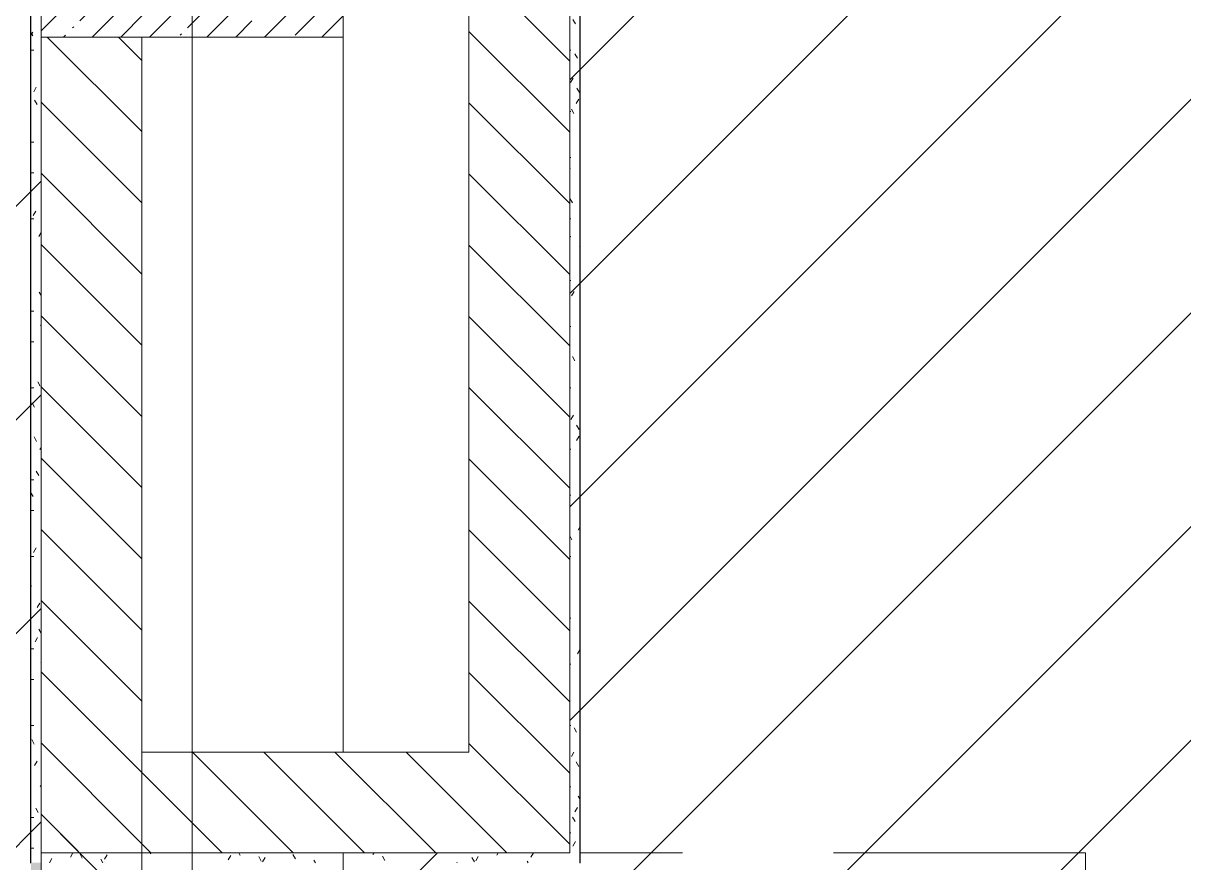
# Model space of a CAD drawing. Header units: millimetres. Extents: x -6228 to 198016, y -8553 to 29000.
# Drawn here: x 149253 to 151558, y 24660 to 26327 of the extents above; entities that cross this region are included whole.
import ezdxf

# ---------------------------------------------------------------- set-up
doc = ezdxf.new("R2010")
doc.units = ezdxf.units.MM
doc.linetypes.add('200_ШТРИХ__ш1_п0_6_', pattern=[800, 500, -300])
doc.linetypes.add('Осевая', pattern=[15875, 3175, -2381.25, 7937.5, -2381.25])
for name, color, linetype, lineweight in [('A-DETL-1', 7, 'Continuous', 9), ('A-DETL-MBND-1', 7, '200_ШТРИХ__ш1_п0_6_', 9), ('A-WALL-4', 7, 'Continuous', 13), ('I-WALL-7', 7, 'Continuous', 9), ('S-COLS-2', 7, 'Continuous', 9), ('Оси', 7, 'Continuous', 9), ('Оси-2', 7, 'Осевая', 9)]:
    doc.layers.add(name, color=color, linetype=linetype, lineweight=lineweight)
for name, color, linetype, lineweight, true_color in [('A-DETL-GENF-7', 7, 'Continuous', 9, 0xc0c0c0), ('A-FLOR-3', 7, 'Continuous', 9, 0xaaaaaa), ('I-WALL-9', 9, 'Continuous', 9, 0x808080)]:
    doc.layers.add(name, color=color, linetype=linetype, lineweight=lineweight, true_color=true_color)
pattern_1 = [(135, (135578.19, 0), (-70.71068, -70.71068), [])]
pattern_2 = [(0, (135578.187, 0), (121.92, 30.48), [10.058, -81.382, 10.058, -81.382, -487.68]), (0, (135578.187, 0), (121.92, 30.48), [-182.88, 10.058, -172.822, 10.058, -81.382, -213.36]), (0, (135578.187, 0), (121.92, 30.48), [-457.2, 10.058, -50.902, 10.058, -142.342]), (120, (135623.907, 15.24), (-87.356454, 90.345817), [10.058, -81.382, 10.058, -81.382, -487.68]), (120, (135623.907, 15.24), (-87.356454, 90.345817), [-182.88, 10.058, -172.822, 10.058, -81.382, -213.36]), (120, (135623.907, 15.24), (-87.356454, 90.345817), [-457.2, 10.058, -50.902, 10.058, -142.342]), (240, (135639.147, 76.2), (-34.563546, -120.825817), [10.058, -81.382, 10.058, -81.382, -487.68]), (240, (135639.147, 76.2), (-34.563546, -120.825817), [-182.88, 10.058, -172.822, 10.058, -81.382, -213.36]), (240, (135639.147, 76.2), (-34.563546, -120.825817), [-457.2, 10.058, -50.902, 10.058, -142.342])]
pattern_3 = [(45, (135578.2, 0), (-212.132, 212.132), [])]

# ---------------------------------------------------------------- blocks, each defined once
blk = doc.blocks.new('BSC_Колонна _Прямоугольная - 600х800-24078684-План зашивки приборов отопления в осях 2 этажа 1-12')
at = {"layer": 'S-COLS-2'}
h = blk.add_hatch(dxfattribs=at)
h.set_pattern_fill('FP_144', color=256, style=0, pattern_type=2)
h.set_pattern_definition([(45, (-14010, -26700), (-57.02463, 57.02463), []), (45, (-13952.975, -26700), (-57.02463, 57.02463), [100.806, -20.161, 3.353, -16.808])])
h.paths.add_polyline_path([(-300, -400), (300, -400), (300, 400), (-300, 400), (-300, -351.6)])
for p, q in [((-300, 400), (-300, -400)), ((300, 400), (-299.7, 400)), ((300, -400), (300, 400)), ((-299.7, -400), (300, -400))]:
    blk.add_line(p, q, dxfattribs=at)
blk = doc.blocks.new('DOR__перегородка__Прямоугольная - ТП-2_ Вн_ДПГ_9480х4200h_2-23998078-План зашивки приборов отопления в осях 2 этажа 1-12')
at = {"layer": 'A-DETL-MBND-1'}
for p, q in [((9480, -1474.2), (9480, -470)), ((9105.2, -1474.2), (9480, -1474.2))]:
    blk.add_line(p, q, dxfattribs=at)

msp = doc.modelspace()

# ---------------------------------------------------------------- hatches: boundary and pattern name
at = {"layer": 'A-DETL-GENF-7'}
h = msp.add_hatch(dxfattribs=at)
h.set_pattern_fill('FP_235', color=256, style=0, pattern_type=2)
h.set_pattern_definition(pattern_3)
h.paths.add_polyline_path([(149288.4, 15200), (149288.4, 27150), (140238.2, 27150), (140238.2, 26500), (139638.2, 26500), (139638.2, 25750), (145288.2, 25750), (145288.2, 20770), (142338.2, 20770), (142338.2, 15200), (148977.8, 15200)])
h = msp.add_hatch(dxfattribs=at)
h.set_pattern_fill('FP_235', color=256, style=0, pattern_type=2)
h.set_pattern_definition(pattern_3)
h.paths.add_polyline_path([(166168.2, 15231), (166168.2, 26500), (157488.2, 26500), (157488.2, 26900), (150338.2, 26900), (150338.2, 24680), (149888.4, 24680), (149888.4, 15231), (163568.5, 15231)])
at = {"layer": 'I-WALL-7'}
h = msp.add_hatch(dxfattribs=at)
h.set_pattern_fill('FP_151', color=256, style=0, pattern_type=2)
h.set_pattern_definition(pattern_1)
h.paths.add_polyline_path([(150304.2, 24680), (150338.2, 24680), (150338.2, 26900), (150138.2, 26900), (150138.2, 24680)])
h = msp.add_hatch(dxfattribs=at)
h.set_pattern_fill('FP_151', color=256, style=0, pattern_type=2)
h.set_pattern_definition(pattern_1)
h.paths.add_polyline_path([(149488.4, 24680), (149488.4, 26300), (149288.4, 26300), (149288.4, 24680)])
h = msp.add_hatch(dxfattribs=at)
h.set_pattern_fill('FP_151', color=256, style=0, pattern_type=2)
h.set_pattern_definition(pattern_1)
h.paths.add_polyline_path([(149488.4, 15200), (149488.4, 17850), (149288.4, 17850), (149288.4, 15200), (149309.4, 15200)])
h.paths.add_polyline_path([(149488.4, 18450), (149488.4, 21600), (149288.4, 21600), (149288.4, 18450), (149487.2, 18450)])
h.paths.add_polyline_path([(149488.4, 22200), (149488.4, 26300), (149288.4, 26300), (149288.4, 22200), (149398.9, 22200)])
h = msp.add_hatch(dxfattribs=at)
h.set_pattern_fill('FP_151', color=256, style=0, pattern_type=2)
h.set_pattern_definition(pattern_1)
h.paths.add_polyline_path([(150138.2, 24680), (150138.2, 24880), (149488.4, 24880), (149488.4, 24680), (149888.4, 24680)])
at = {"layer": 'I-WALL-9'}
h = msp.add_hatch(dxfattribs=at)
h.set_pattern_fill('FP_219', color=256, style=0, pattern_type=2)
h.set_pattern_definition(pattern_2)
h.paths.add_polyline_path([(149288.2, 24660), (149288.2, 27100), (149268.2, 27100), (149268.2, 24660)])
h = msp.add_hatch(dxfattribs=at)
h.set_pattern_fill('FP_219', color=256, style=0, pattern_type=2)
h.set_pattern_definition(pattern_2)
h.paths.add_polyline_path([(150338.2, 24680), (150358.2, 24680), (150358.2, 26900), (150338.2, 26900), (150338.2, 25301.9)])
h = msp.add_hatch(dxfattribs=at)
h.set_pattern_fill('FP_219', color=256, style=0, pattern_type=2)
h.set_pattern_definition(pattern_2)
h.paths.add_polyline_path([(150337.2, 24660), (150358.2, 24660), (150358.2, 24680), (149288.2, 24680), (149288.4, 24660), (150304.2, 24660)])
h = msp.add_hatch(dxfattribs=at)
h.set_pattern_fill('FP_219', color=256, style=0, pattern_type=2)
h.set_pattern_definition(pattern_2)
h.paths.add_polyline_path([(149288.2, 15200), (149288.2, 24660), (149268.2, 24660), (149268.2, 15200)])

# ---------------------------------------------------------------- linework, layer by layer
at = {"layer": 'A-DETL-1'}
for p, q in [((149288.4, 15200), (149288.4, 27150)), ((150338.2, 26900), (150338.2, 24680)), ((150338.2, 24680), (149888.4, 24680)), ((149888.4, 24680), (149888.4, 15231))]:
    msp.add_line(p, q, dxfattribs=at)
at = {"layer": 'A-FLOR-3'}
msp.add_line((149888.4, 24880), (149888.4, 26500), dxfattribs=at)
at = {"layer": 'A-WALL-4'}
msp.add_line((150358.2, 24680), (150358.2, 26880), dxfattribs=at)
at = {"layer": 'I-WALL-7'}
for p, q in [((149268.2, 24660), (149268.2, 27150)), ((149267.2, 27100), (149267.2, 24659)), ((150138.2, 26900), (150138.2, 24880)), ((150338.2, 24680), (150338.2, 26900)), ((150359.2, 24659), (150359.2, 26869)), ((149288.2, 24680), (149288.2, 26300)), ((149288.4, 26300), (149288.4, 22200)), ((149488.4, 22200), (149488.4, 26300)), ((150138.2, 24880), (149488.4, 24880)), ((149288.4, 24680), (150338.2, 24680)), ((150358.2, 24660), (150358.2, 24680))]:
    msp.add_line(p, q, dxfattribs=at)
at = {"layer": 'Оси'}
msp.add_line((149588.2, 24898.1), (149588.2, 27398.1), dxfattribs=at)
at = {"layer": 'Оси-2'}
msp.add_line((149588.2, 593.7), (149588.2, 24898.1), dxfattribs=at)

# ---------------------------------------------------------------- block references
at = {"layer": 'A-DETL-MBND-1', "rotation": 90.00000000000044}
msp.add_blockref('DOR__перегородка__Прямоугольная - ТП-2_ Вн_ДПГ_9480х4200h_2-23998078-План зашивки приборов отопления в осях 2 этажа 1-12', (149888.2, 15200), dxfattribs=at)
at = {"layer": 'S-COLS-2'}
msp.add_blockref('BSC_Колонна _Прямоугольная - 600х800-24078684-План зашивки приборов отопления в осях 2 этажа 1-12', (149588.2, 26700), dxfattribs=at)

doc.saveas('drawing.dxf')
